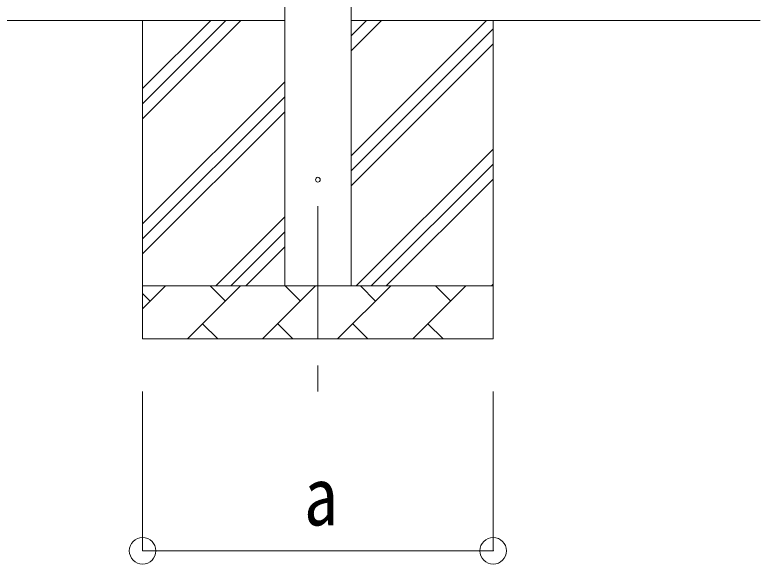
# Model space of a CAD drawing. Units: millimetres, scale not verified. Extents: x -13976 to 14131, y -9754 to 9646.
# Drawn here: x -5508 to -4105, y -704 to 330 of the extents above; entities that cross this region are included whole.
import ezdxf
from ezdxf.enums import TextEntityAlignment as Align

# ---------------------------------------------------------------- set-up
doc = ezdxf.new("R2010")
doc.units = ezdxf.units.MM
doc.header["$LTSCALE"] = 50
doc.header["$PDMODE"] = 32
doc.header["$PDSIZE"] = 50
doc.linetypes.add('CHAIN1', pattern=[8, 5, -1, 1, -1])
for name, color, linetype, lineweight in [('0-1_壁線', 7, 'Continuous', 9), ('0-2_建具', 4, 'Continuous', 9), ('0-6_手摺', 6, 'Continuous', 9)]:
    doc.layers.add(name, color=color, linetype=linetype, lineweight=lineweight)
doc.styles.add('ＭＳ ゴシック', font='')
doc.styles.get('ＭＳ ゴシック').set_extended_font_data('MS Gothic')

msp = doc.modelspace()

# ---------------------------------------------------------------- linework, layer by layer
at = {"layer": '0-1_壁線'}
for p, q in [((-4999.66, 319.78), (-10747.66, 319.78)), ((-5267.16, 319.78), (-5267.16, -280.22)), ((-5267.16, 134.73), (-5082.11, 319.78)), ((-5267.16, 163.01), (-5110.39, 319.78)), ((-5267.16, 191.3), (-5138.68, 319.78)), ((-4874.66, 319.78), (-4104.66, 319.78)), ((-4874.66, 64.68), (-4619.56, 319.78)), ((-4874.66, 262.67), (-4817.55, 319.78)), ((-4874.66, 290.95), (-4845.83, 319.78)), ((-4607.16, 319.78), (-4607.16, -280.22)), ((-4874.66, 36.39), (-4607.16, 303.89)), ((-4874.66, 8.11), (-4607.16, 275.61)), ((-5267.16, -63.26), (-4999.66, 204.24)), ((-5267.16, -91.55), (-4999.66, 175.95)), ((-5267.16, -119.83), (-4999.66, 147.67)), ((-4865, -180.22), (-4607.16, 77.62)), ((-4836.72, -180.22), (-4607.16, 49.34)), ((-4808.43, -180.22), (-4607.16, 21.05)), ((-5129.56, -180.22), (-4999.66, -50.32)), ((-5101.27, -180.22), (-4999.66, -78.61)), ((-5072.99, -180.22), (-4999.66, -106.89)), ((-5267.16, -180.22), (-4607.16, -180.22)), ((-5267.16, -223.12), (-5224.26, -180.22)), ((-5182.84, -280.22), (-5082.84, -180.22)), ((-5111.4, -208.78), (-5139.95, -180.22)), ((-5041.42, -280.22), (-4941.42, -180.22)), ((-4969.97, -208.78), (-4998.53, -180.22)), ((-4900, -280.22), (-4800, -180.22)), ((-4828.55, -208.78), (-4857.11, -180.22)), ((-4758.58, -280.22), (-4658.58, -180.22)), ((-4687.13, -208.78), (-4715.69, -180.22)), ((-4610.44, -180.22), (-4607.16, -176.94)), ((-5252.82, -208.78), (-5267.16, -194.44)), ((-5154.29, -251.67), (-5125.74, -280.22)), ((-5012.87, -251.67), (-4984.31, -280.22)), ((-4871.45, -251.67), (-4842.89, -280.22)), ((-4730.03, -251.67), (-4701.47, -280.22)), ((-4607.16, -280.22), (-5267.16, -280.22))]:
    msp.add_line(p, q, dxfattribs=at)
at = {"layer": '0-1_壁線', "linetype": 'CHAIN1'}
msp.add_line((-4937.16, -30.22), (-4937.16, -379.22), dxfattribs=at)
at = {"layer": '0-2_建具'}
for p, q in [((-4999.66, -180.22), (-4999.66, 2674.78)), ((-4874.66, 2674.78), (-4874.66, -180.22))]:
    msp.add_line(p, q, dxfattribs=at)
msp.add_circle((-4937.16, 19.78), 4.5, dxfattribs=at)
at = {"layer": '0-6_手摺'}
for p, q in [((-5267.16, -679.22), (-5267.16, -379.22)), ((-4607.16, -679.22), (-4607.16, -379.22)), ((-5267.16, -679.22), (-4607.16, -679.22))]:
    msp.add_line(p, q, dxfattribs=at)
for p in [(-5267.16, -679.22), (-4607.16, -679.22)]:
    msp.add_point(p, dxfattribs=at)

# ---------------------------------------------------------------- texts
at = {"layer": '0-6_手摺', "color": 7, "style": 'ＭＳ ゴシック', "width": 0.85}
msp.add_text('a', height=110, dxfattribs=at).set_placement((-4963.41, -664.22), align=Align.BOTTOM_LEFT)

doc.saveas('drawing.dxf')
